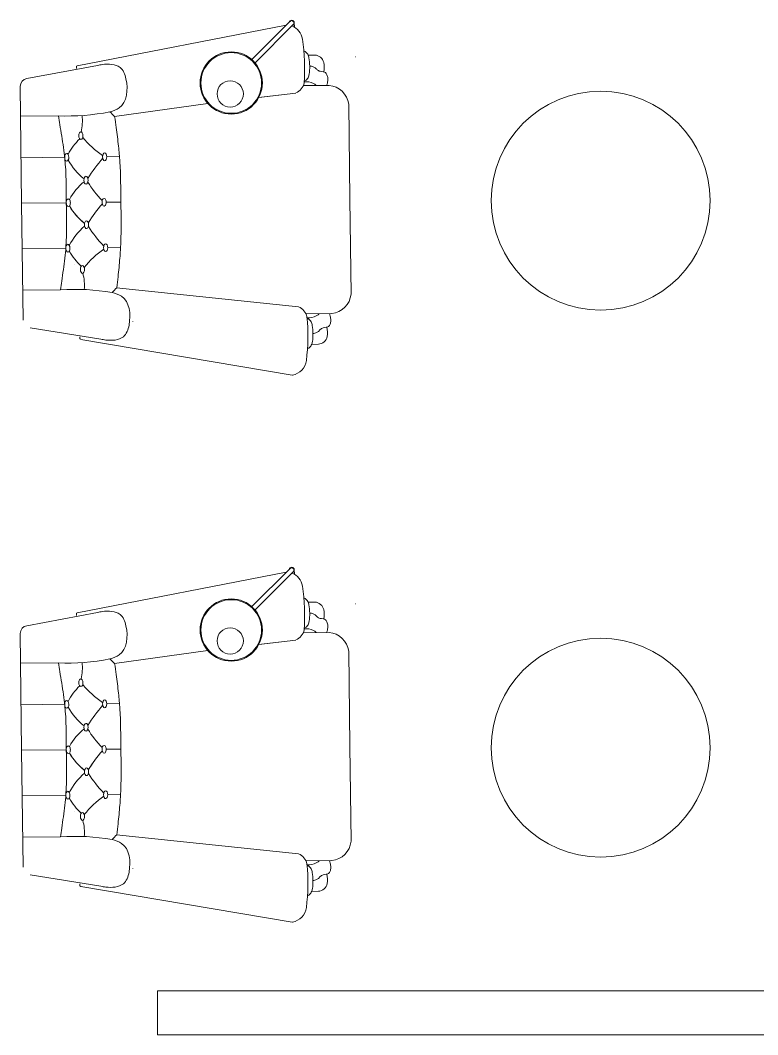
# Model space of a CAD drawing. Header units: centimetres. Extents: x -72470 to -43129, y -18750 to -16337.
# Drawn here: x -63264.3 to -63095.8, y -18414.4 to -18182.6 of the extents above; entities that cross this region are included whole.
import ezdxf

# ---------------------------------------------------------------- set-up
doc = ezdxf.new("R2010")
doc.units = ezdxf.units.CM
doc.header["$MEASUREMENT"] = 0
doc.layers.add('TEFRIS', color=30, linetype='Continuous', lineweight=9)

msp = doc.modelspace()

# ---------------------------------------------------------------- linework, layer by layer
at = {"layer": 'TEFRIS', "color": 0, "linetype": 'Continuous'}
for p, q in [((-63203.54, -18183.77), (-63251.23, -18193.04)), ((-63211.43, -18191.66), (-63202.64, -18182.87)), ((-63210.68, -18192.41), (-63201.89, -18183.63)), ((-63201.66, -18183.23), (-63201.64, -18184.2)), ((-63198.5, -18190.59), (-63196.97, -18190.58)), ((-63198.5, -18190.59), (-63196.97, -18190.58)), ((-63187.7, -18191.01), (-63187.73, -18190.99)), ((-63187.73, -18190.99), (-63187.7, -18191.01)), ((-63246.6, -18192.94), (-63262.73, -18195.97)), ((-63251.45, -18193.65), (-63251.45, -18193.3)), ((-63264.25, -18197.75), (-63263.96, -18224.45)), ((-63199.62, -18197.57), (-63193.73, -18197.5)), ((-63199.62, -18197.57), (-63193.73, -18197.5)), ((-63201.31, -18199.25), (-63209.87, -18200.26)), ((-63201.31, -18199.25), (-63209.77, -18200.25)), ((-63221.43, -18201.63), (-63242.72, -18204.63)), ((-63189.23, -18201.81), (-63188.96, -18223.53)), ((-63189.23, -18201.81), (-63188.96, -18223.53)), ((-63255.55, -18204.46), (-63264.2, -18204.57)), ((-63264.09, -18214.06), (-63254.11, -18213.94)), ((-63254.12, -18213.94), (-63264.09, -18214.06)), ((-63244.52, -18213.82), (-63241.6, -18213.78)), ((-63253.75, -18224.32), (-63263.96, -18224.45)), ((-63253.75, -18224.32), (-63263.96, -18224.45)), ((-63253.75, -18224.32), (-63263.96, -18224.45)), ((-63253.75, -18224.32), (-63263.96, -18224.45)), ((-63253.75, -18224.32), (-63263.96, -18224.45)), ((-63253.75, -18224.32), (-63263.96, -18224.45)), ((-63253.75, -18224.32), (-63263.96, -18224.45)), ((-63253.75, -18224.32), (-63263.96, -18224.45)), ((-63253.75, -18224.32), (-63263.96, -18224.45)), ((-63253.75, -18224.32), (-63263.96, -18224.45)), ((-63253.75, -18224.32), (-63263.96, -18224.45)), ((-63253.75, -18224.32), (-63263.96, -18224.45)), ((-63253.75, -18224.32), (-63263.96, -18224.45)), ((-63253.75, -18224.32), (-63263.96, -18224.45)), ((-63253.75, -18224.32), (-63263.96, -18224.45)), ((-63253.75, -18224.32), (-63263.96, -18224.45)), ((-63263.6, -18251.14), (-63263.96, -18224.45)), ((-63244.64, -18224.21), (-63241.28, -18224.17)), ((-63244.64, -18224.21), (-63241.28, -18224.17)), ((-63244.64, -18224.21), (-63241.28, -18224.17)), ((-63244.64, -18224.21), (-63241.28, -18224.17)), ((-63188.7, -18245.24), (-63188.96, -18223.53)), ((-63188.7, -18245.24), (-63188.96, -18223.53)), ((-63263.83, -18234.83), (-63253.85, -18234.71)), ((-63253.86, -18234.71), (-63263.83, -18234.83)), ((-63244.27, -18234.59), (-63241.35, -18234.56)), ((-63251.81, -18238.46), (-63251.77, -18238.46)), ((-63251.77, -18238.46), (-63251.81, -18238.46)), ((-63255.06, -18244.22), (-63263.71, -18244.32)), ((-63200.71, -18248.1), (-63242.24, -18243.74)), ((-63198.98, -18249.73), (-63193.09, -18249.66)), ((-63238.57, -18251.5), (-63238.55, -18251.47)), ((-63238.55, -18251.47), (-63238.57, -18251.5)), ((-63245.83, -18255.52), (-63262.03, -18252.88)), ((-63250.69, -18254.93), (-63250.69, -18255.28)), ((-63202.15, -18263.69), (-63250.46, -18255.54)), ((-63197.69, -18256.68), (-63196.16, -18256.66)), ((-63211.43, -18316.66), (-63202.64, -18307.87)), ((-63203.54, -18308.77), (-63251.23, -18318.04)), ((-63210.68, -18317.41), (-63201.89, -18308.63)), ((-63201.66, -18308.23), (-63201.64, -18309.2)), ((-63198.5, -18315.59), (-63196.97, -18315.58)), ((-63198.5, -18315.59), (-63196.97, -18315.58)), ((-63187.7, -18316.01), (-63187.73, -18315.99)), ((-63187.73, -18315.99), (-63187.7, -18316.01)), ((-63246.6, -18317.94), (-63262.73, -18320.97)), ((-63251.45, -18318.65), (-63251.45, -18318.3)), ((-63264.25, -18322.75), (-63263.96, -18349.45)), ((-63199.62, -18322.57), (-63193.73, -18322.5)), ((-63199.62, -18322.57), (-63193.73, -18322.5)), ((-63201.31, -18324.25), (-63209.87, -18325.26)), ((-63201.31, -18324.25), (-63209.77, -18325.25)), ((-63221.43, -18326.63), (-63242.72, -18329.63)), ((-63189.23, -18326.81), (-63188.96, -18348.53)), ((-63189.23, -18326.81), (-63188.96, -18348.53)), ((-63255.55, -18329.46), (-63264.2, -18329.57)), ((-63264.09, -18339.06), (-63254.11, -18338.94)), ((-63254.12, -18338.94), (-63264.09, -18339.06)), ((-63244.52, -18338.82), (-63241.6, -18338.78)), ((-63253.75, -18349.32), (-63263.96, -18349.45)), ((-63253.75, -18349.32), (-63263.96, -18349.45)), ((-63253.75, -18349.32), (-63263.96, -18349.45)), ((-63253.75, -18349.32), (-63263.96, -18349.45)), ((-63253.75, -18349.32), (-63263.96, -18349.45)), ((-63253.75, -18349.32), (-63263.96, -18349.45)), ((-63253.75, -18349.32), (-63263.96, -18349.45)), ((-63253.75, -18349.32), (-63263.96, -18349.45)), ((-63253.75, -18349.32), (-63263.96, -18349.45)), ((-63253.75, -18349.32), (-63263.96, -18349.45)), ((-63253.75, -18349.32), (-63263.96, -18349.45)), ((-63253.75, -18349.32), (-63263.96, -18349.45)), ((-63253.75, -18349.32), (-63263.96, -18349.45)), ((-63253.75, -18349.32), (-63263.96, -18349.45)), ((-63253.75, -18349.32), (-63263.96, -18349.45)), ((-63253.75, -18349.32), (-63263.96, -18349.45)), ((-63263.6, -18376.14), (-63263.96, -18349.45)), ((-63244.64, -18349.21), (-63241.28, -18349.17)), ((-63244.64, -18349.21), (-63241.28, -18349.17)), ((-63244.64, -18349.21), (-63241.28, -18349.17)), ((-63244.64, -18349.21), (-63241.28, -18349.17)), ((-63188.7, -18370.24), (-63188.96, -18348.53)), ((-63188.7, -18370.24), (-63188.96, -18348.53)), ((-63263.83, -18359.83), (-63253.85, -18359.71)), ((-63253.86, -18359.71), (-63263.83, -18359.83)), ((-63244.27, -18359.59), (-63241.35, -18359.56)), ((-63251.81, -18363.46), (-63251.77, -18363.46)), ((-63251.77, -18363.46), (-63251.81, -18363.46)), ((-63255.06, -18369.22), (-63263.71, -18369.32)), ((-63200.71, -18373.1), (-63242.24, -18368.74)), ((-63198.98, -18374.73), (-63193.09, -18374.66)), ((-63238.57, -18376.5), (-63238.55, -18376.47)), ((-63238.55, -18376.47), (-63238.57, -18376.5)), ((-63245.83, -18380.52), (-63262.03, -18377.88)), ((-63250.69, -18379.93), (-63250.69, -18380.28)), ((-63202.15, -18388.69), (-63250.46, -18380.54)), ((-63197.69, -18381.68), (-63196.16, -18381.66)), ((-63232.91, -18404.44), (-63032.91, -18404.44)), ((-63232.91, -18404.44), (-63232.91, -18414.44)), ((-63232.91, -18414.44), (-63032.91, -18414.44))]:
    msp.add_line(p, q, dxfattribs=at)
for centre, radius in [((-63216.07, -18196.96), 7.11), ((-63216.07, -18196.96), 6.93), ((-63216.3, -18199.46), 3), ((-63131.68, -18223.85), 25), ((-63216.07, -18321.96), 7.11), ((-63216.07, -18321.96), 6.93), ((-63216.3, -18324.46), 3), ((-63131.68, -18348.85), 25)]:
    msp.add_circle(centre, radius, dxfattribs=at)
for centre, radius, start, end in [((-63202.26, -18183.24), 0.61, 287.5558, 165.394), ((-63202.26, -18183.25), 0.533, 314.9662, 134.9662), ((-63203.62, -18187.54), 3.88, 9.2911, 68.3644), ((-63245.93, -18193.66), 46.62, 355.9589, 8.3194), ((-63245.93, -18193.66), 46.62, 355.9589, 8.3194), ((-63197.06, -18192.75), 2.17, 11.9033, 87.5815), ((-63197.06, -18192.75), 2.17, 11.9033, 87.5815), ((-63251.18, -18193.3), 0.267, 100.1331, 180.7043), ((-63201.52, -18193.45), 6.68, 351.5022, 9.9063), ((-63201.52, -18193.45), 6.68, 351.5022, 9.9063), ((-63262.47, -18197.73), 1.78, 98.3265, 180.6304), ((-63202.57, -18196.28), 3.22, 293.111, 348.2068), ((-63202.57, -18196.28), 3.22, 293.111, 348.2068), ((-63194.17, -18202.46), 4.98, 7.5422, 84.9386), ((-63194.17, -18202.46), 4.98, 7.5422, 84.9386), ((-63253.45, -18155.5), 49.01, 267.5389, 281.359), ((-63253.46, -18214.24), 14.41, 41.808, 47.8629), ((-63259.83, -18205.62), 9.77, 345.2747, 7.1594), ((-63240.47, -18220.04), 14.52, 134.7045, 152.2957), ((-63233.67, -18195.96), 21.15, 219.4474, 236.1878), ((-63240.63, -18207.51), 14.52, 209.1128, 231.3542), ((-63215.85, -18239.7), 39.08, 139.1846, 147.5899), ((-63240.5, -18230.58), 14.37, 129.7428, 150.7648), ((-63229.33, -18207.66), 22.87, 211.4727, 224.9047), ((-63240.5, -18217.71), 14.52, 210.4422, 231.3542), ((-63240.66, -18217.74), 14.37, 210.6437, 231.6657), ((-63228.67, -18240.47), 23.12, 136.7755, 150.1355), ((-63228.93, -18240.38), 22.87, 136.5038, 149.9358), ((-63240.22, -18240.81), 14.52, 130.0543, 152.2957), ((-63216.24, -18208.01), 39.08, 213.8186, 222.224), ((-63240.37, -18228.28), 14.52, 209.1128, 226.704), ((-63232.98, -18252.18), 21.15, 125.2207, 141.9611), ((-63259.37, -18243.17), 9.77, 354.2491, 16.1339), ((-63251.76, -18293.12), 49.01, 80.0496, 93.8697), ((-63253.21, -18234.4), 14.41, 313.5456, 319.6005), ((-63193.65, -18244.71), 4.98, 276.4699, 353.8663), ((-63201.9, -18251.09), 3.22, 13.2017, 68.2975), ((-63245.18, -18254.79), 46.62, 353.0891, 5.4496), ((-63200.78, -18253.9), 6.68, 351.5022, 9.9063), ((-63250.42, -18255.27), 0.267, 180.7043, 261.2754), ((-63196.3, -18254.49), 2.17, 273.827, 349.5052), ((-63202.73, -18259.86), 3.88, 279.319, 352.1174), ((-63202.26, -18308.24), 0.61, 287.5558, 165.394), ((-63202.26, -18308.25), 0.533, 314.9662, 134.9662), ((-63203.62, -18312.54), 3.88, 9.2911, 68.3644), ((-63245.93, -18318.66), 46.62, 355.9589, 8.3194), ((-63245.93, -18318.66), 46.62, 355.9589, 8.3194), ((-63197.06, -18317.75), 2.17, 11.9033, 87.5815), ((-63197.06, -18317.75), 2.17, 11.9033, 87.5815), ((-63251.18, -18318.3), 0.267, 100.1331, 180.7043), ((-63201.52, -18318.45), 6.68, 351.5022, 9.9063), ((-63201.52, -18318.45), 6.68, 351.5022, 9.9063), ((-63262.47, -18322.73), 1.78, 98.3265, 180.6304), ((-63202.57, -18321.28), 3.22, 293.111, 348.2068), ((-63202.57, -18321.28), 3.22, 293.111, 348.2068), ((-63194.17, -18327.46), 4.98, 7.5422, 84.9386), ((-63194.17, -18327.46), 4.98, 7.5422, 84.9386), ((-63253.45, -18280.5), 49.01, 267.5389, 281.359), ((-63253.46, -18339.24), 14.41, 41.808, 47.8629), ((-63259.83, -18330.62), 9.77, 345.2747, 7.1594), ((-63240.47, -18345.04), 14.52, 134.7045, 152.2957), ((-63233.67, -18320.96), 21.15, 219.4474, 236.1878), ((-63240.63, -18332.51), 14.52, 209.1128, 231.3542), ((-63215.85, -18364.7), 39.08, 139.1846, 147.5899), ((-63240.5, -18355.58), 14.37, 129.7428, 150.7648), ((-63229.33, -18332.66), 22.87, 211.4727, 224.9047), ((-63228.67, -18365.47), 23.12, 136.7755, 150.1355), ((-63228.93, -18365.38), 22.87, 136.5038, 149.9358), ((-63240.5, -18342.71), 14.52, 210.4422, 231.3542), ((-63240.66, -18342.74), 14.37, 210.6437, 231.6657), ((-63240.22, -18365.81), 14.52, 130.0543, 152.2957), ((-63216.24, -18333.01), 39.08, 213.8186, 222.224), ((-63240.37, -18353.28), 14.52, 209.1128, 226.704), ((-63232.98, -18377.18), 21.15, 125.2207, 141.9611), ((-63259.37, -18368.17), 9.77, 354.2491, 16.1339), ((-63251.76, -18418.12), 49.01, 80.0496, 93.8697), ((-63253.21, -18359.4), 14.41, 313.5456, 319.6005), ((-63193.65, -18369.71), 4.98, 276.4699, 353.8663), ((-63201.9, -18376.09), 3.22, 13.2017, 68.2975), ((-63245.18, -18379.79), 46.62, 353.0891, 5.4496), ((-63200.78, -18378.9), 6.68, 351.5022, 9.9063), ((-63250.42, -18380.27), 0.267, 180.7043, 261.2754), ((-63196.3, -18379.49), 2.17, 273.827, 349.5052), ((-63202.73, -18384.86), 3.88, 279.319, 352.1174)]:
    msp.add_arc(centre, radius, start, end, dxfattribs=at)
at = {"layer": 'TEFRIS', "color": 0, "linetype": 'Continuous', "extrusion": (0, 0, -1)}
for centre, major_axis in [((-63250.42, -18208.98), (-0.011, 0.891)), ((-63253.64, -18213.93), (-0.011, 0.891)), ((-63249.25, -18219.18), (-0.011, 0.891)), ((-63244.74, -18234.6), (0.011, -0.891)), ((-63250.42, -18333.98), (-0.011, 0.891)), ((-63253.64, -18338.93), (-0.011, 0.891)), ((-63249.25, -18344.18), (-0.011, 0.891)), ((-63244.74, -18359.6), (0.011, -0.891))]:
    msp.add_ellipse(centre, major_axis=major_axis, ratio=0.528462, dxfattribs=at)
at = {"layer": 'TEFRIS', "color": 0, "linetype": 'Continuous'}
for centre, major_axis in [((-63244.99, -18213.83), (-0.011, 0.891)), ((-63249.13, -18229.35), (0.011, -0.891)), ((-63253.39, -18234.71), (0.011, -0.891)), ((-63250.05, -18239.57), (0.011, -0.891)), ((-63244.99, -18338.83), (-0.011, 0.891)), ((-63249.13, -18354.35), (0.011, -0.891)), ((-63253.39, -18359.71), (0.011, -0.891)), ((-63250.05, -18364.57), (0.011, -0.891))]:
    msp.add_ellipse(centre, major_axis=major_axis, ratio=0.528462, dxfattribs=at)
at = {"layer": 'TEFRIS', "color": 0, "linetype": 'Continuous', "extrusion": (0, 0, -1)}
for centre, major_axis in [((-63253.28, -18224.32), (-0.011, 0.891)), ((-63253.28, -18224.32), (-0.011, 0.891)), ((-63245.11, -18224.22), (0.011, -0.891)), ((-63245.11, -18224.22), (0.011, -0.891)), ((-63253.28, -18349.32), (-0.011, 0.891)), ((-63253.28, -18349.32), (-0.011, 0.891)), ((-63245.11, -18349.22), (0.011, -0.891)), ((-63245.11, -18349.22), (0.011, -0.891))]:
    msp.add_ellipse(centre, major_axis=major_axis, ratio=0.528462, start_param=4.712389, end_param=7.853982, dxfattribs=at)
at = {"layer": 'TEFRIS', "color": 0, "linetype": 'Continuous'}
for centre, major_axis in [((-63253.28, -18224.32), (0.011, -0.891)), ((-63253.28, -18224.32), (0.011, -0.891)), ((-63245.11, -18224.22), (-0.011, 0.891)), ((-63245.11, -18224.22), (-0.011, 0.891)), ((-63253.28, -18349.32), (0.011, -0.891)), ((-63253.28, -18349.32), (0.011, -0.891)), ((-63245.11, -18349.22), (-0.011, 0.891)), ((-63245.11, -18349.22), (-0.011, 0.891))]:
    msp.add_ellipse(centre, major_axis=major_axis, ratio=0.528462, start_param=4.712389, end_param=7.853982, dxfattribs=at)
for points, knots in [([(-63199.48, -18189.66), (-63199.38, -18189.69), (-63199.02, -18189.83), (-63198.53, -18190.38), (-63198.2, -18191.55), (-63198.17, -18192.46), (-63198.14, -18193.08)], [0.35656, 0.35656, 0.35656, 0.35656, 0.689135, 1.682823, 2.666935, 4.752611, 4.752611, 4.752611, 4.752611]), ([(-63199.48, -18189.66), (-63199.38, -18189.69), (-63199.02, -18189.83), (-63198.53, -18190.38), (-63198.2, -18191.55), (-63198.17, -18192.46), (-63198.14, -18193.08)], [0.35656, 0.35656, 0.35656, 0.35656, 0.689135, 1.682823, 2.666935, 4.752611, 4.752611, 4.752611, 4.752611]), ([(-63199.38, -18196.53), (-63199.29, -18196.5), (-63198.93, -18196.35), (-63198.46, -18195.79), (-63198.17, -18194.61), (-63198.15, -18193.7), (-63198.14, -18193.08)], [0.372389, 0.372389, 0.372389, 0.372389, 0.689135, 1.682823, 2.666935, 4.752611, 4.752611, 4.752611, 4.752611]), ([(-63199.38, -18196.53), (-63199.29, -18196.5), (-63198.93, -18196.35), (-63198.46, -18195.79), (-63198.17, -18194.61), (-63198.15, -18193.7), (-63198.14, -18193.08)], [0.372389, 0.372389, 0.372389, 0.372389, 0.689135, 1.682823, 2.666935, 4.752611, 4.752611, 4.752611, 4.752611]), ([(-63198.14, -18193.08), (-63197.85, -18193.1), (-63197.34, -18193.16), (-63196.71, -18193.64), (-63196.29, -18194.13), (-63195.68, -18194.33), (-63195.25, -18194.38), (-63194.97, -18194.43), (-63194.91, -18194.44)], [0.305843, 0.305843, 0.305843, 0.305843, 1.255346, 2.040427, 2.89202, 3.384438, 4.174918, 4.355007, 4.355007, 4.355007, 4.355007]), ([(-63198.14, -18193.08), (-63197.85, -18193.1), (-63197.34, -18193.16), (-63196.71, -18193.64), (-63196.29, -18194.13), (-63195.68, -18194.33), (-63195.25, -18194.38), (-63194.97, -18194.43), (-63194.91, -18194.44)], [0.305843, 0.305843, 0.305843, 0.305843, 1.255346, 2.040427, 2.89202, 3.384438, 4.174918, 4.355007, 4.355007, 4.355007, 4.355007]), ([(-63199.39, -18196.66), (-63198.65, -18196.65), (-63197.7, -18196.74), (-63196.87, -18197.31), (-63196.67, -18197.51), (-63196.64, -18197.54)], [1.067319, 1.067319, 1.067319, 1.067319, 3.490275, 4.275356, 4.417413, 4.417413, 4.417413, 4.417413]), ([(-63199.39, -18196.66), (-63198.65, -18196.65), (-63197.7, -18196.74), (-63196.87, -18197.31), (-63196.67, -18197.51), (-63196.64, -18197.54)], [1.067319, 1.067319, 1.067319, 1.067319, 3.490275, 4.275356, 4.417413, 4.417413, 4.417413, 4.417413]), ([(-63194.91, -18194.44), (-63194.79, -18194.48), (-63194.48, -18194.6), (-63194.11, -18195.16), (-63193.97, -18195.99), (-63194.06, -18196.82), (-63194.2, -18197.33), (-63194.27, -18197.51)], [0, 0, 0, 0, 0.427423, 1.095062, 2.135609, 3.247139, 3.888617, 3.888617, 3.888617, 3.888617]), ([(-63194.91, -18194.44), (-63194.79, -18194.48), (-63194.48, -18194.6), (-63194.11, -18195.16), (-63193.97, -18195.99), (-63194.06, -18196.82), (-63194.2, -18197.33), (-63194.27, -18197.51)], [0, 0, 0, 0, 0.427423, 1.095062, 2.135609, 3.247139, 3.888617, 3.888617, 3.888617, 3.888617]), ([(-63253.75, -18224.32), (-63253.75, -18220.96), (-63253.75, -18216.74), (-63254.48, -18210.8), (-63255.06, -18207.55), (-63255.43, -18205.13), (-63255.55, -18204.46)], [0, 0, 0, 0, 11.31753, 14.215288, 20.189944, 22.471644, 22.471644, 22.471644, 22.471644]), ([(-63242.72, -18204.63), (-63242.53, -18205.46), (-63242.28, -18207.74), (-63241.82, -18211.17), (-63241.32, -18216.84), (-63241.3, -18221.09), (-63241.28, -18224.17)], [7.842946, 7.842946, 7.842946, 7.842946, 10.726144, 15.564237, 19.542398, 29.913928, 29.913928, 29.913928, 29.913928]), ([(-63253.75, -18224.32), (-63253.67, -18227.69), (-63253.56, -18231.92), (-63254.15, -18237.89), (-63254.65, -18241.15), (-63254.95, -18243.56), (-63255.06, -18244.22)], [0, 0, 0, 0, 11.358421, 14.256179, 20.230836, 22.470635, 22.470635, 22.470635, 22.470635]), ([(-63242.23, -18243.74), (-63242.07, -18242.91), (-63241.87, -18240.65), (-63241.5, -18237.21), (-63241.14, -18231.52), (-63241.22, -18227.26), (-63241.28, -18224.17)], [7.883801, 7.883801, 7.883801, 7.883801, 10.726144, 15.564237, 19.542398, 29.954825, 29.954825, 29.954825, 29.954825]), ([(-63198.73, -18250.64), (-63197.98, -18250.63), (-63197.03, -18250.52), (-63196.22, -18249.92), (-63196.03, -18249.73), (-63196, -18249.69)], [1.067319, 1.067319, 1.067319, 1.067319, 3.490275, 4.275356, 4.417413, 4.417413, 4.417413, 4.417413]), ([(-63194.2, -18252.75), (-63194.08, -18252.7), (-63193.77, -18252.58), (-63193.41, -18252.01), (-63193.29, -18251.17), (-63193.41, -18250.35), (-63193.55, -18249.84), (-63193.63, -18249.67)], [0, 0, 0, 0, 0.427423, 1.095062, 2.135609, 3.247139, 3.888617, 3.888617, 3.888617, 3.888617]), ([(-63198.71, -18250.77), (-63198.62, -18250.8), (-63198.26, -18250.94), (-63197.78, -18251.49), (-63197.45, -18252.66), (-63197.41, -18253.57), (-63197.39, -18254.19)], [0.372389, 0.372389, 0.372389, 0.372389, 0.689135, 1.682823, 2.666935, 4.752611, 4.752611, 4.752611, 4.752611]), ([(-63198.64, -18257.64), (-63198.55, -18257.61), (-63198.19, -18257.46), (-63197.71, -18256.9), (-63197.42, -18255.72), (-63197.4, -18254.81), (-63197.39, -18254.19)], [0.35656, 0.35656, 0.35656, 0.35656, 0.689135, 1.682823, 2.666935, 4.752611, 4.752611, 4.752611, 4.752611]), ([(-63197.39, -18254.19), (-63197.1, -18254.17), (-63196.59, -18254.09), (-63195.98, -18253.59), (-63195.57, -18253.09), (-63194.96, -18252.87), (-63194.53, -18252.82), (-63194.25, -18252.76), (-63194.2, -18252.75)], [0.305843, 0.305843, 0.305843, 0.305843, 1.255346, 2.040427, 2.89202, 3.384438, 4.174918, 4.355007, 4.355007, 4.355007, 4.355007]), ([(-63199.48, -18314.66), (-63199.38, -18314.69), (-63199.02, -18314.83), (-63198.53, -18315.38), (-63198.2, -18316.55), (-63198.17, -18317.46), (-63198.14, -18318.08)], [0.35656, 0.35656, 0.35656, 0.35656, 0.689135, 1.682823, 2.666935, 4.752611, 4.752611, 4.752611, 4.752611]), ([(-63199.48, -18314.66), (-63199.38, -18314.69), (-63199.02, -18314.83), (-63198.53, -18315.38), (-63198.2, -18316.55), (-63198.17, -18317.46), (-63198.14, -18318.08)], [0.35656, 0.35656, 0.35656, 0.35656, 0.689135, 1.682823, 2.666935, 4.752611, 4.752611, 4.752611, 4.752611]), ([(-63199.38, -18321.53), (-63199.29, -18321.5), (-63198.93, -18321.35), (-63198.46, -18320.79), (-63198.17, -18319.61), (-63198.15, -18318.7), (-63198.14, -18318.08)], [0.372389, 0.372389, 0.372389, 0.372389, 0.689135, 1.682823, 2.666935, 4.752611, 4.752611, 4.752611, 4.752611]), ([(-63199.38, -18321.53), (-63199.29, -18321.5), (-63198.93, -18321.35), (-63198.46, -18320.79), (-63198.17, -18319.61), (-63198.15, -18318.7), (-63198.14, -18318.08)], [0.372389, 0.372389, 0.372389, 0.372389, 0.689135, 1.682823, 2.666935, 4.752611, 4.752611, 4.752611, 4.752611]), ([(-63198.14, -18318.08), (-63197.85, -18318.1), (-63197.34, -18318.16), (-63196.71, -18318.64), (-63196.29, -18319.13), (-63195.68, -18319.33), (-63195.25, -18319.38), (-63194.97, -18319.43), (-63194.91, -18319.44)], [0.305843, 0.305843, 0.305843, 0.305843, 1.255346, 2.040427, 2.89202, 3.384438, 4.174918, 4.355007, 4.355007, 4.355007, 4.355007]), ([(-63198.14, -18318.08), (-63197.85, -18318.1), (-63197.34, -18318.16), (-63196.71, -18318.64), (-63196.29, -18319.13), (-63195.68, -18319.33), (-63195.25, -18319.38), (-63194.97, -18319.43), (-63194.91, -18319.44)], [0.305843, 0.305843, 0.305843, 0.305843, 1.255346, 2.040427, 2.89202, 3.384438, 4.174918, 4.355007, 4.355007, 4.355007, 4.355007]), ([(-63194.91, -18319.44), (-63194.79, -18319.48), (-63194.48, -18319.6), (-63194.11, -18320.16), (-63193.97, -18320.99), (-63194.06, -18321.82), (-63194.2, -18322.33), (-63194.27, -18322.51)], [0, 0, 0, 0, 0.427423, 1.095062, 2.135609, 3.247139, 3.888617, 3.888617, 3.888617, 3.888617]), ([(-63194.91, -18319.44), (-63194.79, -18319.48), (-63194.48, -18319.6), (-63194.11, -18320.16), (-63193.97, -18320.99), (-63194.06, -18321.82), (-63194.2, -18322.33), (-63194.27, -18322.51)], [0, 0, 0, 0, 0.427423, 1.095062, 2.135609, 3.247139, 3.888617, 3.888617, 3.888617, 3.888617]), ([(-63199.39, -18321.66), (-63198.65, -18321.65), (-63197.7, -18321.74), (-63196.87, -18322.31), (-63196.67, -18322.51), (-63196.64, -18322.54)], [1.067319, 1.067319, 1.067319, 1.067319, 3.490275, 4.275356, 4.417413, 4.417413, 4.417413, 4.417413]), ([(-63199.39, -18321.66), (-63198.65, -18321.65), (-63197.7, -18321.74), (-63196.87, -18322.31), (-63196.67, -18322.51), (-63196.64, -18322.54)], [1.067319, 1.067319, 1.067319, 1.067319, 3.490275, 4.275356, 4.417413, 4.417413, 4.417413, 4.417413]), ([(-63253.75, -18349.32), (-63253.75, -18345.96), (-63253.75, -18341.74), (-63254.48, -18335.8), (-63255.06, -18332.55), (-63255.43, -18330.13), (-63255.55, -18329.46)], [0, 0, 0, 0, 11.31753, 14.215288, 20.189944, 22.471644, 22.471644, 22.471644, 22.471644]), ([(-63242.72, -18329.63), (-63242.53, -18330.46), (-63242.28, -18332.74), (-63241.82, -18336.17), (-63241.32, -18341.84), (-63241.3, -18346.09), (-63241.28, -18349.17)], [7.842946, 7.842946, 7.842946, 7.842946, 10.726144, 15.564237, 19.542398, 29.913928, 29.913928, 29.913928, 29.913928]), ([(-63253.75, -18349.32), (-63253.67, -18352.69), (-63253.56, -18356.92), (-63254.15, -18362.89), (-63254.65, -18366.15), (-63254.95, -18368.56), (-63255.06, -18369.22)], [0, 0, 0, 0, 11.358421, 14.256179, 20.230836, 22.470635, 22.470635, 22.470635, 22.470635]), ([(-63242.23, -18368.74), (-63242.07, -18367.91), (-63241.87, -18365.65), (-63241.5, -18362.21), (-63241.14, -18356.52), (-63241.22, -18352.26), (-63241.28, -18349.17)], [7.883801, 7.883801, 7.883801, 7.883801, 10.726144, 15.564237, 19.542398, 29.954825, 29.954825, 29.954825, 29.954825]), ([(-63198.73, -18375.64), (-63197.98, -18375.63), (-63197.03, -18375.52), (-63196.22, -18374.92), (-63196.03, -18374.73), (-63196, -18374.69)], [1.067319, 1.067319, 1.067319, 1.067319, 3.490275, 4.275356, 4.417413, 4.417413, 4.417413, 4.417413]), ([(-63194.2, -18377.75), (-63194.08, -18377.7), (-63193.77, -18377.58), (-63193.41, -18377.01), (-63193.29, -18376.17), (-63193.41, -18375.35), (-63193.55, -18374.84), (-63193.63, -18374.67)], [0, 0, 0, 0, 0.427423, 1.095062, 2.135609, 3.247139, 3.888617, 3.888617, 3.888617, 3.888617]), ([(-63198.71, -18375.77), (-63198.62, -18375.8), (-63198.26, -18375.94), (-63197.78, -18376.49), (-63197.45, -18377.66), (-63197.41, -18378.57), (-63197.39, -18379.19)], [0.372389, 0.372389, 0.372389, 0.372389, 0.689135, 1.682823, 2.666935, 4.752611, 4.752611, 4.752611, 4.752611]), ([(-63198.64, -18382.64), (-63198.55, -18382.61), (-63198.19, -18382.46), (-63197.71, -18381.9), (-63197.42, -18380.72), (-63197.4, -18379.81), (-63197.39, -18379.19)], [0.35656, 0.35656, 0.35656, 0.35656, 0.689135, 1.682823, 2.666935, 4.752611, 4.752611, 4.752611, 4.752611]), ([(-63197.39, -18379.19), (-63197.1, -18379.17), (-63196.59, -18379.09), (-63195.98, -18378.59), (-63195.57, -18378.09), (-63194.96, -18377.87), (-63194.53, -18377.82), (-63194.25, -18377.76), (-63194.2, -18377.75)], [0.305843, 0.305843, 0.305843, 0.305843, 1.255346, 2.040427, 2.89202, 3.384438, 4.174918, 4.355007, 4.355007, 4.355007, 4.355007])]:
    msp.add_open_spline(points, degree=3, knots=knots, dxfattribs=at)
for points in [[(-63243.79, -18203.55), (-63241.63, -18202.63), (-63240.11, -18196.03), (-63241.47, -18193.4), (-63245.52, -18192.75), (-63246.6, -18192.94)], [(-63243.29, -18244.84), (-63241.1, -18245.71), (-63239.41, -18252.27), (-63240.71, -18254.94), (-63244.75, -18255.69), (-63245.83, -18255.52)], [(-63243.79, -18328.55), (-63241.63, -18327.63), (-63240.11, -18321.03), (-63241.47, -18318.4), (-63245.52, -18317.75), (-63246.6, -18317.94)], [(-63243.29, -18369.84), (-63241.1, -18370.71), (-63239.41, -18377.27), (-63240.71, -18379.94), (-63244.75, -18380.69), (-63245.83, -18380.52)]]:
    msp.add_spline(points, degree=3, dxfattribs=at)

doc.saveas('drawing.dxf')
